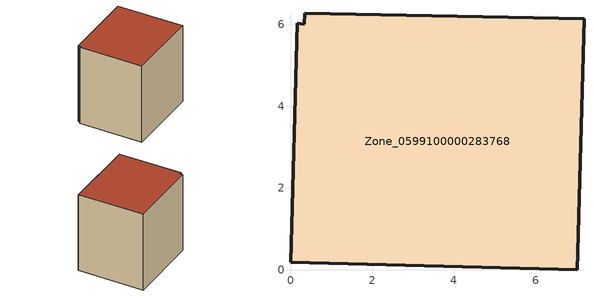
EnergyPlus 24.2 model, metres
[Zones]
Zone_0599100000283768
 floor ground (C_G): 0.35,6.28 7.18,6.14 7.02,0 0,0.18 0.17,6.03 0.33,6.01 z0
 wall outside (C_F): 7.02,0 7.18,6.14 0.35,6.28 0.33,6.01 0.17,6.03 0,0.18 7.02,0 z0:7.5
 roof outside (C_R): 7.18,6.14 0.35,6.28 0.33,6.01 0.17,6.03 0,0.18 7.02,0 z7.5
[BUILDING]
Pand.0599100000283768: North Axis=0; Terrain=City; Loads Convergence Tolerance Value=0.04; Temperature Convergence Tolerance Value=0.4; Solar Distribution=FullExterior; Maximum Number of Warmup Days=25; Minimum Number of Warmup Days=1
[Site:Location]
Rotterdam.The.Hague.AP_ZH_NLD Design_Conditions: Latitude=51.96; Longitude=4.45; Time Zone=1; Elevation=-4.5
[SITE:GROUNDTEMPERATURE:BUILDINGSURFACE]
18, 18, 18, 18, 18, 18, 18, 18, 18, 18, 18, 18
[MATERIAL] Thermal Absorptance=0.9; Solar Absorptance=0.7; Visible Absorptance=0.7
Name | Roughness | Thickness | Conductivity | Density | Specific Heat
G.TC.1946-1964 | MediumSmooth | 0.15 | 1 | 540 | 1210
F.TC.1946-1964 | Rough | 0.3 | 0.857143 | 1920 | 840
R.TC.1946-1964 | MediumRough | 0.2 | 0.235294 | 1500 | 1000
[CONSTRUCTION]
C_G: G.TC.1946-1964
C_F: F.TC.1946-1964
C_R: R.TC.1946-1964
[ZONE]
Zone_0599100000283768: Type=1; Multiplier=1; Ceiling Height=Autocalculate; Volume=Autocalculate; Floor Area=autocalculate; Part of Total Floor Area=Yes
[ZONEINFILTRATION:DESIGNFLOWRATE]
Infil_Zone_0599100000283768: Zone or ZoneList or Space or SpaceList=Zone_0599100000283768; Schedule=AlwaysOn; Design Flow Rate Calculation Method=Flow/Area; Flow Rate per Floor Area=0.003; Constant Term Coefficient=1; Temperature Term Coefficient=0; Velocity Term Coefficient=0; Velocity Squared Term Coefficient=0
[HVACTEMPLATE:ZONE:IDEALLOADSAIRSYSTEM]
Zone_0599100000283768: Maximum Heating Supply Air Temperature=50; Minimum Cooling Supply Air Temperature=13; Maximum Heating Supply Air Humidity Ratio=0.0156; Minimum Cooling Supply Air Humidity Ratio=0.0077; Heating Limit=NoLimit; Cooling Limit=NoLimit; Dehumidification Control Type=ConstantSensibleHeatRatio; Cooling Sensible Heat Ratio=0.7; Dehumidification Setpoint=60; Humidification Control Type=None; Humidification Setpoint=30; Outdoor Air Method=None; Outdoor Air Flow Rate per Person=0.00944; Outdoor Air Flow Rate per Zone Floor Area=0; Outdoor Air Flow Rate per Zone=0; Demand Controlled Ventilation Type=None; Outdoor Air Economizer Type=NoEconomizer; Heat Recovery Type=None; Sensible Heat Recovery Effectiveness=0.7; Latent Heat Recovery Effectiveness=0.65
[ZONECONTROL:THERMOSTAT]
ThermostatControl_Zone_0599100000283768: Zone or ZoneList=Zone_0599100000283768; Control Type Schedule=DualSetpointControlType; Control 1=Thermostat_Zone_0599100000283768; Temperature Difference Between Cutout And Setpoint=0
[THERMOSTATSETPOINT:DUALSETPOINT]
Thermostat_Zone_0599100000283768: Heating Setpoint Temperature Schedule=HeatingSetpoint_Zone_0599100000283768; Cooling Setpoint Temperature Schedule=CoolingSetpoint_Zone_0599100000283768
[SCHEDULE:COMPACT]
HeatingSetpoint_Zone_0599100000283768: Through: 12/31, For: AllDays, Until: 24:00, 21
CoolingSetpoint_Zone_0599100000283768: Through: 12/31, For: AllDays, Until: 24:00, 24
DualSetpointControlType: Through: 12/31, For: AllDays, Until: 24:00, 4
AlwaysOn: Through: 12/31, For: AllDays, Until: 24:00, 1
